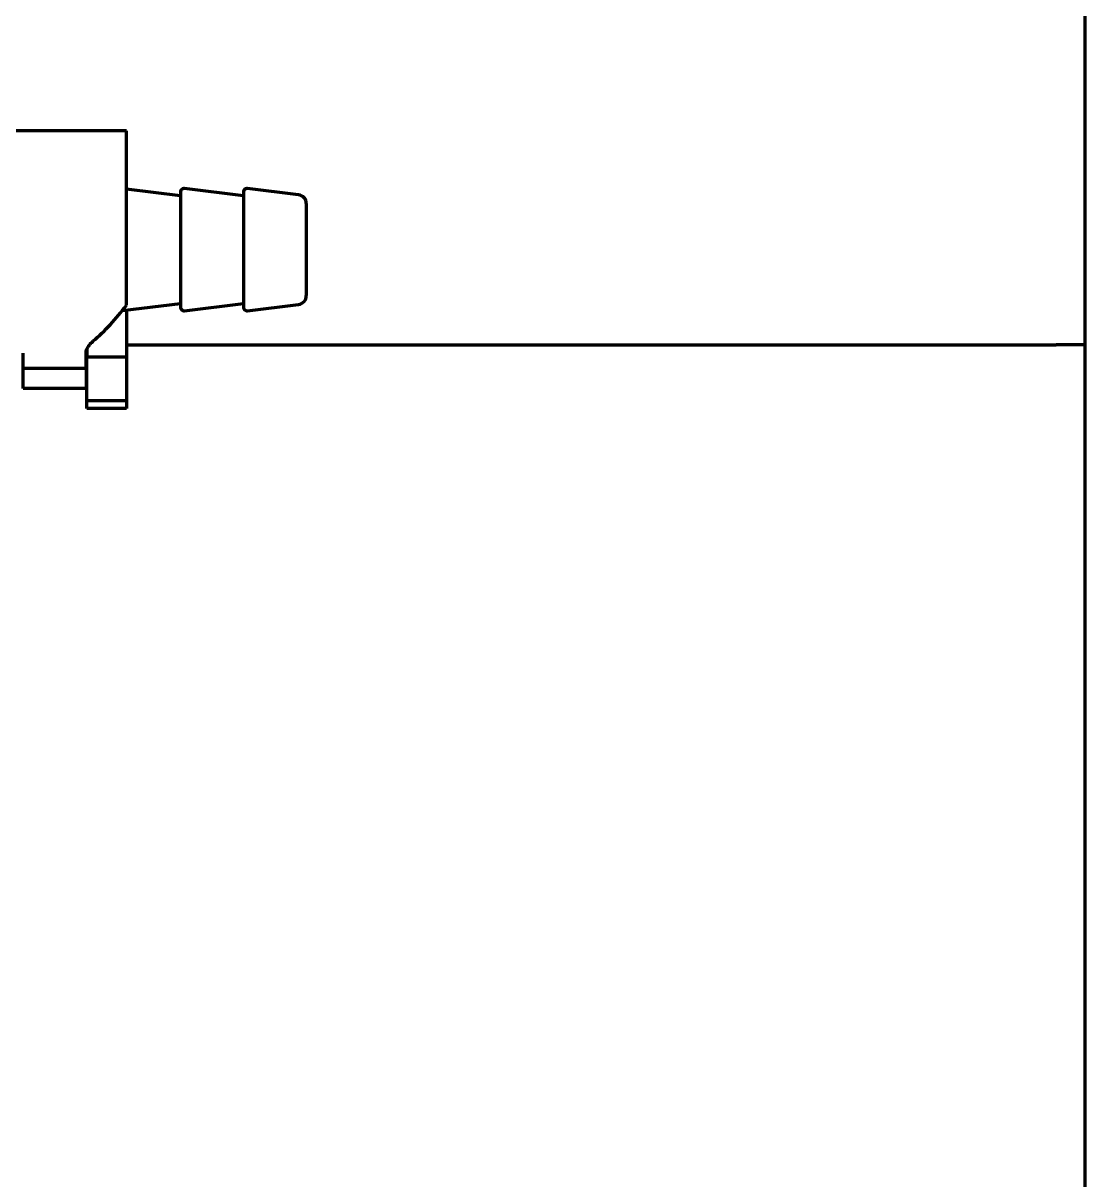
# Model space of a CAD drawing. Header units: inches. Extents: x -2983 to 7024, y 422 to 5529.
# Drawn here: x 6871.6 to 6930.6, y 2142.1 to 2206.5 of the extents above; entities that cross this region are included whole.
import ezdxf

# ---------------------------------------------------------------- set-up
doc = ezdxf.new("R2010")
doc.units = ezdxf.units.IN

msp = doc.modelspace()

# ---------------------------------------------------------------- linework, layer by layer
at = {"linetype": 'Continuous', "lineweight": 70}
for p, q in [((6930.624, 2270.092), (6930.624, 2188.592)), ((6877.324, 2200.492), (6869.324, 2200.492)), ((6877.324, 2190.797), (6877.324, 2200.492)), ((6880.324, 2196.892), (6877.324, 2197.257)), ((6880.324, 2197.092), (6880.324, 2193.892)), ((6883.824, 2196.892), (6880.548, 2197.291)), ((6883.824, 2197.092), (6883.824, 2193.892)), ((6886.885, 2196.946), (6884.048, 2197.291)), ((6887.324, 2196.449), (6887.324, 2191.335)), ((6880.324, 2193.892), (6880.324, 2190.692)), ((6883.824, 2193.892), (6883.824, 2190.692)), ((6877.092, 2190.499), (6880.324, 2190.892)), ((6877.324, 2190.527), (6877.324, 2187.907)), ((6880.548, 2190.494), (6883.824, 2190.892)), ((6884.048, 2190.494), (6886.885, 2190.839)), ((6877.323, 2188.592), (6929.024, 2188.592)), ((6930.624, 2188.592), (6929.024, 2188.592)), ((6930.624, 2188.615), (6930.624, 2141.342)), ((6871.574, 2187.292), (6871.574, 2188.131)), ((6875.074, 2187.292), (6875.074, 2188.131)), ((6875.124, 2188.397), (6875.124, 2187.907)), ((6875.124, 2187.467), (6875.124, 2187.907)), ((6877.324, 2187.907), (6875.124, 2187.907)), ((6877.324, 2187.907), (6877.324, 2187.467)), ((6871.574, 2186.162), (6871.574, 2187.292)), ((6871.574, 2187.292), (6875.074, 2187.292)), ((6875.074, 2187.292), (6875.074, 2186.162)), ((6875.124, 2185.487), (6875.124, 2187.467)), ((6877.324, 2187.467), (6877.324, 2185.487)), ((6875.074, 2186.162), (6871.574, 2186.162)), ((6875.124, 2185.063), (6875.124, 2185.487)), ((6877.324, 2185.487), (6875.124, 2185.487)), ((6877.324, 2185.487), (6877.324, 2185.063)), ((6877.324, 2185.063), (6875.124, 2185.063))]:
    msp.add_line(p, q, dxfattribs=at)
for centre, radius, start, end in [((6880.524, 2197.092), 0.2, 83.06354, 180), ((6884.024, 2197.092), 0.2, 83.06354, 180), ((6886.824, 2196.449), 0.5, 0, 83.06354), ((6886.824, 2191.335), 0.5, 276.93646, 0), ((6880.524, 2190.692), 0.2, 180, 276.93646), ((6884.024, 2190.692), 0.2, 180, 276.93646)]:
    msp.add_arc(centre, radius, start, end, dxfattribs=at)
msp.add_ellipse((6875.074, 2193.892), major_axis=(3.879, 6.325), ratio=0.486103, start_param=4.123118, end_param=4.514083, dxfattribs=at)
for points in [[(6875.074, 2188.131), (6875.074, 2188.168), (6875.083, 2188.244), (6875.121, 2188.363), (6875.163, 2188.445), (6875.189, 2188.486)], [(6875.189, 2188.486), (6875.222, 2188.54), (6875.303, 2188.649), (6875.413, 2188.757), (6875.474, 2188.809)]]:
    msp.add_open_spline(points, degree=3, dxfattribs=at)

doc.saveas('drawing.dxf')
